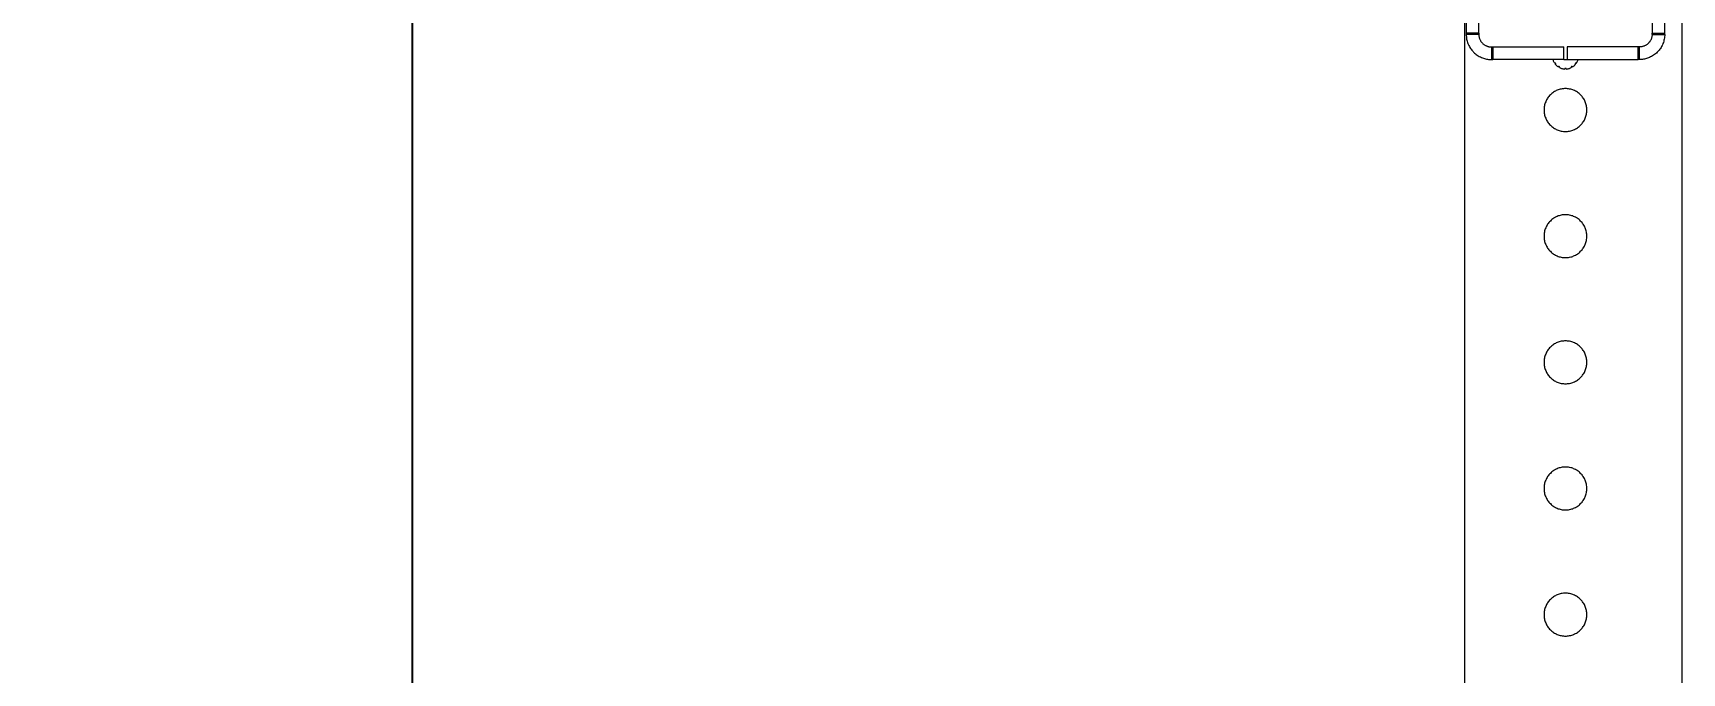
# Model space of a CAD drawing. Header units: millimetres. Extents: x -999 to 4635, y -962 to 3668.
# Drawn here: x 659.3 to 921, y 1915.7 to 2017.2 of the extents above; entities that cross this region are included whole.
import ezdxf

# ---------------------------------------------------------------- set-up
doc = ezdxf.new("R2010")
doc.units = ezdxf.units.MM
doc.layers.add('GORUNEN', color=7, linetype='Continuous', lineweight=9)
doc.layers.add('OLCU', color=4, linetype='Continuous', lineweight=9)
doc.styles.add('PI3D', font='arial.ttf')
doc.dimstyles.new('PF_MM', dxfattribs={"dimtxt": 40, "dimasz": 32, "dimexe": 24, "dimexo": 20, "dimgap": 14, "dimtad": 1, "dimdec": 1, "dimtxsty": 'PI3D', "dimcen": 2.5, "dimclrd": 4, "dimclre": 4, "dimclrt": 3, "dimazin": 3, "dimtfac": 1, "dimtmove": 0, "dimatfit": 3})

msp = doc.modelspace()

# ---------------------------------------------------------------- linework, layer by layer
at = {"layer": 'GORUNEN'}
for points in [[(886.5, 2515), (886.5, 35)], [(921, 330), (921, 2515)], [(921, 1825), (921, 2135)], [(886.75, 2113), (886.75, 2017.21)], [(888.75, 2017.21), (888.75, 2113)], [(916.25, 2113), (916.25, 2017.21)], [(918.25, 2017.21), (918.25, 2113)], [(886.75, 2017.21), (886.75, 2017)], [(888.75, 2017.21), (886.75, 2017.21)], [(886.75, 2017), (886.76, 2016.82), (886.77, 2016.62), (886.79, 2016.43), (886.82, 2016.26), (886.86, 2016.08), (886.91, 2015.9), (886.96, 2015.71), (887.03, 2015.53), (887.1, 2015.36), (887.17, 2015.21), (887.25, 2015.06), (887.33, 2014.92), (887.42, 2014.78), (887.52, 2014.64), (887.63, 2014.5), (887.73, 2014.37), (887.83, 2014.27), (887.92, 2014.17)], [(888.75, 2017), (886.75, 2017)], [(888.75, 2017.21), (888.75, 2017)], [(888.75, 2017), (888.75, 2016.91), (888.76, 2016.81), (888.77, 2016.72), (888.79, 2016.63), (888.81, 2016.54), (888.83, 2016.45), (888.86, 2016.36), (888.89, 2016.26), (888.93, 2016.18), (888.96, 2016.11), (889, 2016.03), (889.04, 2015.96), (889.09, 2015.89), (889.14, 2015.82), (889.19, 2015.75), (889.24, 2015.69), (889.29, 2015.64), (889.34, 2015.59)], [(889.34, 2015.59), (889.41, 2015.52), (889.48, 2015.46), (889.55, 2015.4), (889.63, 2015.35), (889.71, 2015.29), (889.79, 2015.25), (889.87, 2015.21), (889.95, 2015.17), (890.03, 2015.13), (890.12, 2015.1), (890.2, 2015.08), (890.28, 2015.06), (890.36, 2015.04), (890.44, 2015.02), (890.52, 2015.01), (890.59, 2015.01), (890.67, 2015), (890.71, 2015), (890.75, 2015)], [(915.67, 2015.59), (915.6, 2015.52), (915.53, 2015.46), (915.45, 2015.4), (915.37, 2015.35), (915.3, 2015.29), (915.22, 2015.25), (915.13, 2015.21), (915.05, 2015.17), (914.97, 2015.13), (914.89, 2015.1), (914.8, 2015.08), (914.72, 2015.06), (914.64, 2015.04), (914.56, 2015.02), (914.48, 2015.01), (914.41, 2015.01), (914.34, 2015), (914.29, 2015), (914.25, 2015)], [(916.25, 2017), (916.25, 2016.91), (916.24, 2016.81), (916.23, 2016.72), (916.22, 2016.63), (916.2, 2016.54), (916.17, 2016.45), (916.14, 2016.36), (916.11, 2016.26), (916.08, 2016.18), (916.04, 2016.11), (916, 2016.03), (915.96, 2015.96), (915.91, 2015.89), (915.87, 2015.82), (915.81, 2015.75), (915.76, 2015.69), (915.71, 2015.64), (915.67, 2015.59)], [(916.25, 2017.21), (918.25, 2017.21)], [(916.25, 2017), (916.25, 2017.21)], [(916.25, 2017), (918.25, 2017)], [(918.25, 2017), (918.25, 2016.82), (918.23, 2016.62), (918.21, 2016.43), (918.18, 2016.26), (918.14, 2016.08), (918.1, 2015.9), (918.04, 2015.71), (917.97, 2015.53), (917.9, 2015.36), (917.83, 2015.21), (917.75, 2015.06), (917.67, 2014.92), (917.58, 2014.78), (917.48, 2014.64), (917.38, 2014.5), (917.27, 2014.37), (917.18, 2014.27), (917.08, 2014.17)], [(918.25, 2017), (918.25, 2017.21)], [(887.92, 2014.17), (888.06, 2014.04), (888.2, 2013.92), (888.35, 2013.8), (888.5, 2013.69), (888.66, 2013.59), (888.82, 2013.5), (888.99, 2013.41), (889.15, 2013.33), (889.32, 2013.27), (889.48, 2013.21), (889.65, 2013.15), (889.81, 2013.11), (889.98, 2013.08), (890.13, 2013.05), (890.29, 2013.03), (890.44, 2013.01), (890.58, 2013), (890.67, 2013), (890.75, 2013)], [(890.75, 2015), (890.96, 2015)], [(890.75, 2015), (890.75, 2013)], [(890.75, 2013), (890.96, 2013)], [(890.96, 2015), (902.25, 2015)], [(890.96, 2015), (890.96, 2013)], [(902.25, 2013), (890.96, 2013)], [(900.5, 2013), (900.53, 2012.91), (900.57, 2012.81), (900.6, 2012.72), (900.65, 2012.63), (900.69, 2012.55), (900.74, 2012.48), (900.78, 2012.41)], [(902.25, 2013), (902.25, 2015)], [(902.25, 2013), (902.75, 2013)], [(902.75, 2015), (902.75, 2013)], [(914.04, 2015), (902.75, 2015)], [(902.75, 2013), (914.04, 2013)], [(904.22, 2012.41), (904.28, 2012.49), (904.32, 2012.58), (904.37, 2012.66), (904.41, 2012.75), (904.45, 2012.84), (904.48, 2012.92), (904.5, 2013)], [(914.04, 2013), (914.04, 2015)], [(914.25, 2015), (914.04, 2015)], [(914.25, 2013), (914.04, 2013)], [(914.25, 2013), (914.25, 2015)], [(917.08, 2014.17), (916.94, 2014.04), (916.8, 2013.92), (916.65, 2013.8), (916.5, 2013.69), (916.34, 2013.59), (916.18, 2013.5), (916.02, 2013.41), (915.85, 2013.33), (915.69, 2013.27), (915.52, 2013.21), (915.35, 2013.15), (915.19, 2013.11), (915.03, 2013.08), (914.87, 2013.05), (914.71, 2013.03), (914.56, 2013.01), (914.42, 2013), (914.34, 2013), (914.25, 2013)], [(900.92, 2012.23), (900.92, 2012.23), (900.93, 2012.23), (900.93, 2012.24), (900.94, 2012.24), (900.94, 2012.25), (900.94, 2012.25), (900.95, 2012.25), (900.95, 2012.26), (900.95, 2012.26), (900.95, 2012.27), (900.96, 2012.27), (900.96, 2012.28), (900.96, 2012.28), (900.96, 2012.29), (900.96, 2012.29), (900.96, 2012.3), (900.96, 2012.3), (900.96, 2012.31), (900.96, 2012.32), (900.96, 2012.32), (900.96, 2012.33), (900.96, 2012.33), (900.96, 2012.34), (900.96, 2012.34), (900.96, 2012.35), (900.96, 2012.35), (900.96, 2012.36), (900.95, 2012.36), (900.95, 2012.37), (900.95, 2012.37), (900.95, 2012.38), (900.94, 2012.38), (900.94, 2012.39), (900.94, 2012.39), (900.93, 2012.39), (900.93, 2012.4), (900.92, 2012.4), (900.92, 2012.4), (900.92, 2012.41), (900.91, 2012.41), (900.91, 2012.41), (900.9, 2012.42), (900.9, 2012.42), (900.89, 2012.42), (900.89, 2012.42), (900.88, 2012.42), (900.88, 2012.43), (900.87, 2012.43), (900.87, 2012.43), (900.86, 2012.43), (900.86, 2012.43), (900.85, 2012.43), (900.85, 2012.43), (900.84, 2012.43), (900.83, 2012.43), (900.83, 2012.43), (900.82, 2012.43), (900.82, 2012.43), (900.81, 2012.42), (900.81, 2012.42), (900.8, 2012.42), (900.8, 2012.42), (900.79, 2012.42), (900.79, 2012.41), (900.78, 2012.41), (900.78, 2012.41)], [(900.92, 2012.23), (900.99, 2012.15), (901.06, 2012.08), (901.13, 2012.01), (901.21, 2011.95), (901.29, 2011.89), (901.37, 2011.83)], [(901.57, 2011.72), (901.57, 2011.72), (901.58, 2011.73), (901.58, 2011.73), (901.58, 2011.74), (901.58, 2011.74), (901.58, 2011.75), (901.58, 2011.75), (901.59, 2011.76), (901.59, 2011.76), (901.59, 2011.77), (901.59, 2011.78), (901.59, 2011.78), (901.59, 2011.79), (901.58, 2011.79), (901.58, 2011.8), (901.58, 2011.8), (901.58, 2011.81), (901.58, 2011.81), (901.58, 2011.82), (901.57, 2011.82), (901.57, 2011.83), (901.57, 2011.83), (901.57, 2011.84), (901.56, 2011.84), (901.56, 2011.84), (901.56, 2011.85), (901.55, 2011.85), (901.55, 2011.86), (901.55, 2011.86), (901.54, 2011.86), (901.54, 2011.87), (901.53, 2011.87), (901.53, 2011.87), (901.52, 2011.88), (901.52, 2011.88), (901.51, 2011.88), (901.51, 2011.88), (901.5, 2011.88), (901.5, 2011.88), (901.49, 2011.89), (901.49, 2011.89), (901.48, 2011.89), (901.48, 2011.89), (901.47, 2011.89), (901.47, 2011.89), (901.46, 2011.89), (901.45, 2011.89), (901.45, 2011.89), (901.44, 2011.88), (901.44, 2011.88), (901.43, 2011.88), (901.43, 2011.88), (901.42, 2011.88), (901.42, 2011.87), (901.41, 2011.87), (901.41, 2011.87), (901.41, 2011.87), (901.4, 2011.86), (901.4, 2011.86), (901.39, 2011.86), (901.39, 2011.85), (901.39, 2011.85), (901.38, 2011.84), (901.38, 2011.84), (901.38, 2011.84), (901.37, 2011.83)], [(901.57, 2011.72), (901.67, 2011.67), (901.76, 2011.64), (901.86, 2011.6), (901.96, 2011.57), (902.06, 2011.55), (902.16, 2011.53), (902.26, 2011.51), (902.32, 2011.51), (902.39, 2011.5)], [(902.62, 2011.5), (902.62, 2011.51), (902.62, 2011.51), (902.61, 2011.52), (902.61, 2011.52), (902.61, 2011.53), (902.61, 2011.53), (902.61, 2011.54), (902.61, 2011.55), (902.6, 2011.55), (902.6, 2011.55), (902.6, 2011.56), (902.6, 2011.56), (902.59, 2011.57), (902.59, 2011.57), (902.59, 2011.58), (902.58, 2011.58), (902.58, 2011.58), (902.58, 2011.59), (902.57, 2011.59), (902.57, 2011.59), (902.56, 2011.6), (902.56, 2011.6), (902.55, 2011.6), (902.55, 2011.61), (902.54, 2011.61), (902.54, 2011.61), (902.53, 2011.61), (902.53, 2011.61), (902.52, 2011.61), (902.52, 2011.61), (902.51, 2011.61), (902.51, 2011.61), (902.5, 2011.61), (902.5, 2011.61), (902.49, 2011.61), (902.48, 2011.61), (902.48, 2011.61), (902.47, 2011.61), (902.47, 2011.61), (902.46, 2011.61), (902.46, 2011.61), (902.45, 2011.6), (902.45, 2011.6), (902.44, 2011.6), (902.44, 2011.6), (902.44, 2011.59), (902.43, 2011.59), (902.43, 2011.59), (902.42, 2011.58), (902.42, 2011.58), (902.42, 2011.58), (902.41, 2011.57), (902.41, 2011.57), (902.41, 2011.56), (902.4, 2011.56), (902.4, 2011.55), (902.4, 2011.55), (902.4, 2011.54), (902.39, 2011.54), (902.39, 2011.53), (902.39, 2011.53), (902.39, 2011.52), (902.39, 2011.52), (902.39, 2011.51), (902.39, 2011.51), (902.39, 2011.5)], [(902.62, 2011.5), (902.72, 2011.51), (902.82, 2011.52), (902.92, 2011.54), (903.02, 2011.57), (903.12, 2011.59), (903.22, 2011.63), (903.31, 2011.67), (903.37, 2011.69), (903.43, 2011.72)], [(903.63, 2011.83), (903.63, 2011.84), (903.62, 2011.84), (903.62, 2011.85), (903.62, 2011.85), (903.61, 2011.85), (903.61, 2011.86), (903.61, 2011.86), (903.6, 2011.86), (903.6, 2011.87), (903.59, 2011.87), (903.59, 2011.87), (903.58, 2011.88), (903.58, 2011.88), (903.57, 2011.88), (903.57, 2011.88), (903.56, 2011.88), (903.56, 2011.88), (903.55, 2011.89), (903.55, 2011.89), (903.54, 2011.89), (903.54, 2011.89), (903.53, 2011.89), (903.53, 2011.89), (903.52, 2011.89), (903.51, 2011.89), (903.51, 2011.89), (903.5, 2011.88), (903.5, 2011.88), (903.49, 2011.88), (903.49, 2011.88), (903.48, 2011.88), (903.48, 2011.87), (903.47, 2011.87), (903.47, 2011.87), (903.46, 2011.87), (903.46, 2011.86), (903.46, 2011.86), (903.45, 2011.86), (903.45, 2011.85), (903.44, 2011.85), (903.44, 2011.84), (903.44, 2011.84), (903.44, 2011.84), (903.43, 2011.83), (903.43, 2011.83), (903.43, 2011.82), (903.43, 2011.82), (903.42, 2011.81), (903.42, 2011.81), (903.42, 2011.8), (903.42, 2011.8), (903.42, 2011.79), (903.42, 2011.79), (903.42, 2011.78), (903.42, 2011.77), (903.42, 2011.77), (903.42, 2011.76), (903.42, 2011.76), (903.42, 2011.75), (903.42, 2011.75), (903.42, 2011.74), (903.42, 2011.74), (903.42, 2011.73), (903.43, 2011.73), (903.43, 2011.72), (903.43, 2011.72)], [(903.63, 2011.83), (903.71, 2011.89), (903.79, 2011.95), (903.87, 2012.01), (903.94, 2012.08), (904.01, 2012.15), (904.08, 2012.23)], [(904.22, 2012.41), (904.22, 2012.41), (904.21, 2012.41), (904.21, 2012.42), (904.2, 2012.42), (904.2, 2012.42), (904.19, 2012.42), (904.19, 2012.43), (904.18, 2012.43), (904.18, 2012.43), (904.17, 2012.43), (904.17, 2012.43), (904.16, 2012.43), (904.16, 2012.43), (904.15, 2012.43), (904.15, 2012.43), (904.14, 2012.43), (904.13, 2012.43), (904.13, 2012.43), (904.12, 2012.43), (904.12, 2012.42), (904.11, 2012.42), (904.11, 2012.42), (904.1, 2012.42), (904.1, 2012.42), (904.09, 2012.41), (904.09, 2012.41), (904.09, 2012.41), (904.08, 2012.4), (904.08, 2012.4), (904.07, 2012.4), (904.07, 2012.39), (904.07, 2012.39), (904.06, 2012.38), (904.06, 2012.38), (904.06, 2012.38), (904.05, 2012.37), (904.05, 2012.37), (904.05, 2012.36), (904.05, 2012.36), (904.05, 2012.35), (904.04, 2012.35), (904.04, 2012.34), (904.04, 2012.34), (904.04, 2012.33), (904.04, 2012.33), (904.04, 2012.32), (904.04, 2012.31), (904.04, 2012.31), (904.04, 2012.3), (904.04, 2012.3), (904.04, 2012.29), (904.04, 2012.29), (904.04, 2012.28), (904.05, 2012.28), (904.05, 2012.27), (904.05, 2012.27), (904.05, 2012.26), (904.05, 2012.26), (904.06, 2012.25), (904.06, 2012.25), (904.06, 2012.24), (904.07, 2012.24), (904.07, 2012.24), (904.07, 2012.23), (904.08, 2012.23), (904.08, 2012.23)], [(902.5, 2008.4), (902.33, 2008.4), (902.17, 2008.38), (902, 2008.36), (901.84, 2008.33), (901.68, 2008.3), (901.51, 2008.25), (901.36, 2008.2), (901.2, 2008.14), (901.05, 2008.07), (900.9, 2008), (900.75, 2007.92), (900.61, 2007.83), (900.48, 2007.73), (900.34, 2007.63), (900.22, 2007.52), (900.1, 2007.4), (899.98, 2007.28), (899.87, 2007.16), (899.77, 2007.03), (899.67, 2006.89), (899.58, 2006.75), (899.5, 2006.6), (899.43, 2006.45), (899.36, 2006.3), (899.3, 2006.15), (899.25, 2005.99), (899.2, 2005.83), (899.17, 2005.66), (899.14, 2005.5), (899.12, 2005.33), (899.11, 2005.17), (899.1, 2005)], [(905.9, 2005), (905.9, 2005.17), (905.88, 2005.33), (905.86, 2005.5), (905.84, 2005.66), (905.8, 2005.83), (905.75, 2005.99), (905.7, 2006.15), (905.64, 2006.3), (905.57, 2006.45), (905.5, 2006.6), (905.42, 2006.75), (905.33, 2006.89), (905.23, 2007.03), (905.13, 2007.16), (905.02, 2007.28), (904.91, 2007.4), (904.78, 2007.52), (904.66, 2007.63), (904.53, 2007.73), (904.39, 2007.83), (904.25, 2007.92), (904.1, 2008), (903.95, 2008.07), (903.8, 2008.14), (903.65, 2008.2), (903.49, 2008.25), (903.33, 2008.3), (903.16, 2008.33), (903, 2008.36), (902.83, 2008.38), (902.67, 2008.4), (902.5, 2008.4)], [(899.1, 2005), (899.11, 2004.83), (899.12, 2004.67), (899.14, 2004.5), (899.17, 2004.34), (899.2, 2004.17), (899.25, 2004.01), (899.3, 2003.85), (899.36, 2003.7), (899.43, 2003.55), (899.5, 2003.4), (899.58, 2003.25), (899.67, 2003.11), (899.77, 2002.97), (899.87, 2002.84), (899.98, 2002.72), (900.1, 2002.6), (900.22, 2002.48), (900.34, 2002.37), (900.48, 2002.27), (900.61, 2002.17), (900.75, 2002.08), (900.9, 2002), (901.05, 2001.93), (901.2, 2001.86), (901.36, 2001.8), (901.51, 2001.75), (901.68, 2001.7), (901.84, 2001.67), (902, 2001.64), (902.17, 2001.62), (902.33, 2001.6), (902.5, 2001.6)], [(902.5, 2001.6), (902.67, 2001.6), (902.83, 2001.62), (903, 2001.64), (903.16, 2001.67), (903.33, 2001.7), (903.49, 2001.75), (903.65, 2001.8), (903.8, 2001.86), (903.95, 2001.93), (904.1, 2002), (904.25, 2002.08), (904.39, 2002.17), (904.53, 2002.27), (904.66, 2002.37), (904.78, 2002.48), (904.91, 2002.6), (905.02, 2002.72), (905.13, 2002.84), (905.23, 2002.97), (905.33, 2003.11), (905.42, 2003.25), (905.5, 2003.4), (905.57, 2003.55), (905.64, 2003.7), (905.7, 2003.85), (905.75, 2004.01), (905.8, 2004.17), (905.84, 2004.34), (905.86, 2004.5), (905.88, 2004.67), (905.9, 2004.83), (905.9, 2005)], [(902.5, 1988.4), (902.33, 1988.4), (902.17, 1988.38), (902, 1988.36), (901.84, 1988.33), (901.68, 1988.3), (901.51, 1988.25), (901.36, 1988.2), (901.2, 1988.14), (901.05, 1988.07), (900.9, 1988), (900.75, 1987.92), (900.61, 1987.83), (900.48, 1987.73), (900.34, 1987.63), (900.22, 1987.52), (900.1, 1987.4), (899.98, 1987.28), (899.87, 1987.16), (899.77, 1987.03), (899.67, 1986.89), (899.58, 1986.75), (899.5, 1986.6), (899.43, 1986.45), (899.36, 1986.3), (899.3, 1986.15), (899.25, 1985.99), (899.2, 1985.83), (899.17, 1985.66), (899.14, 1985.5), (899.12, 1985.33), (899.11, 1985.17), (899.1, 1985)], [(905.9, 1985), (905.9, 1985.17), (905.88, 1985.33), (905.86, 1985.5), (905.84, 1985.66), (905.8, 1985.83), (905.75, 1985.99), (905.7, 1986.15), (905.64, 1986.3), (905.57, 1986.45), (905.5, 1986.6), (905.42, 1986.75), (905.33, 1986.89), (905.23, 1987.03), (905.13, 1987.16), (905.02, 1987.28), (904.91, 1987.4), (904.78, 1987.52), (904.66, 1987.63), (904.53, 1987.73), (904.39, 1987.83), (904.25, 1987.92), (904.1, 1988), (903.95, 1988.07), (903.8, 1988.14), (903.65, 1988.2), (903.49, 1988.25), (903.33, 1988.3), (903.16, 1988.33), (903, 1988.36), (902.83, 1988.38), (902.67, 1988.4), (902.5, 1988.4)], [(899.1, 1985), (899.11, 1984.83), (899.12, 1984.67), (899.14, 1984.5), (899.17, 1984.34), (899.2, 1984.17), (899.25, 1984.01), (899.3, 1983.85), (899.36, 1983.7), (899.43, 1983.55), (899.5, 1983.4), (899.58, 1983.25), (899.67, 1983.11), (899.77, 1982.97), (899.87, 1982.84), (899.98, 1982.72), (900.1, 1982.6), (900.22, 1982.48), (900.34, 1982.37), (900.48, 1982.27), (900.61, 1982.17), (900.75, 1982.08), (900.9, 1982), (901.05, 1981.93), (901.2, 1981.86), (901.36, 1981.8), (901.51, 1981.75), (901.68, 1981.7), (901.84, 1981.67), (902, 1981.64), (902.17, 1981.62), (902.33, 1981.6), (902.5, 1981.6)], [(902.5, 1981.6), (902.67, 1981.6), (902.83, 1981.62), (903, 1981.64), (903.16, 1981.67), (903.33, 1981.7), (903.49, 1981.75), (903.65, 1981.8), (903.8, 1981.86), (903.95, 1981.93), (904.1, 1982), (904.25, 1982.08), (904.39, 1982.17), (904.53, 1982.27), (904.66, 1982.37), (904.78, 1982.48), (904.91, 1982.6), (905.02, 1982.72), (905.13, 1982.84), (905.23, 1982.97), (905.33, 1983.11), (905.42, 1983.25), (905.5, 1983.4), (905.57, 1983.55), (905.64, 1983.7), (905.7, 1983.85), (905.75, 1984.01), (905.8, 1984.17), (905.84, 1984.34), (905.86, 1984.5), (905.88, 1984.67), (905.9, 1984.83), (905.9, 1985)], [(902.5, 1968.4), (902.33, 1968.4), (902.17, 1968.38), (902, 1968.36), (901.84, 1968.33), (901.68, 1968.3), (901.51, 1968.25), (901.36, 1968.2), (901.2, 1968.14), (901.05, 1968.07), (900.9, 1968), (900.75, 1967.92), (900.61, 1967.83), (900.48, 1967.73), (900.34, 1967.63), (900.22, 1967.52), (900.1, 1967.4), (899.98, 1967.28), (899.87, 1967.16), (899.77, 1967.03), (899.67, 1966.89), (899.58, 1966.75), (899.5, 1966.6), (899.43, 1966.45), (899.36, 1966.3), (899.3, 1966.15), (899.25, 1965.99), (899.2, 1965.83), (899.17, 1965.66), (899.14, 1965.5), (899.12, 1965.33), (899.11, 1965.17), (899.1, 1965)], [(905.9, 1965), (905.9, 1965.17), (905.88, 1965.33), (905.86, 1965.5), (905.84, 1965.66), (905.8, 1965.83), (905.75, 1965.99), (905.7, 1966.15), (905.64, 1966.3), (905.57, 1966.45), (905.5, 1966.6), (905.42, 1966.75), (905.33, 1966.89), (905.23, 1967.03), (905.13, 1967.16), (905.02, 1967.28), (904.91, 1967.4), (904.78, 1967.52), (904.66, 1967.63), (904.53, 1967.73), (904.39, 1967.83), (904.25, 1967.92), (904.1, 1968), (903.95, 1968.07), (903.8, 1968.14), (903.65, 1968.2), (903.49, 1968.25), (903.33, 1968.3), (903.16, 1968.33), (903, 1968.36), (902.83, 1968.38), (902.67, 1968.4), (902.5, 1968.4)], [(899.1, 1965), (899.11, 1964.83), (899.12, 1964.67), (899.14, 1964.5), (899.17, 1964.34), (899.2, 1964.17), (899.25, 1964.01), (899.3, 1963.85), (899.36, 1963.7), (899.43, 1963.55), (899.5, 1963.4), (899.58, 1963.25), (899.67, 1963.11), (899.77, 1962.97), (899.87, 1962.84), (899.98, 1962.72), (900.1, 1962.6), (900.22, 1962.48), (900.34, 1962.37), (900.48, 1962.27), (900.61, 1962.17), (900.75, 1962.08), (900.9, 1962), (901.05, 1961.93), (901.2, 1961.86), (901.36, 1961.8), (901.51, 1961.75), (901.68, 1961.7), (901.84, 1961.67), (902, 1961.64), (902.17, 1961.62), (902.33, 1961.6), (902.5, 1961.6)], [(902.5, 1961.6), (902.67, 1961.6), (902.83, 1961.62), (903, 1961.64), (903.16, 1961.67), (903.33, 1961.7), (903.49, 1961.75), (903.65, 1961.8), (903.8, 1961.86), (903.95, 1961.93), (904.1, 1962), (904.25, 1962.08), (904.39, 1962.17), (904.53, 1962.27), (904.66, 1962.37), (904.78, 1962.48), (904.91, 1962.6), (905.02, 1962.72), (905.13, 1962.84), (905.23, 1962.97), (905.33, 1963.11), (905.42, 1963.25), (905.5, 1963.4), (905.57, 1963.55), (905.64, 1963.7), (905.7, 1963.85), (905.75, 1964.01), (905.8, 1964.17), (905.84, 1964.34), (905.86, 1964.5), (905.88, 1964.67), (905.9, 1964.83), (905.9, 1965)], [(902.5, 1948.4), (902.33, 1948.4), (902.17, 1948.38), (902, 1948.36), (901.84, 1948.33), (901.68, 1948.3), (901.51, 1948.25), (901.36, 1948.2), (901.2, 1948.14), (901.05, 1948.07), (900.9, 1948), (900.75, 1947.92), (900.61, 1947.83), (900.48, 1947.73), (900.34, 1947.63), (900.22, 1947.52), (900.1, 1947.4), (899.98, 1947.28), (899.87, 1947.16), (899.77, 1947.03), (899.67, 1946.89), (899.58, 1946.75), (899.5, 1946.6), (899.43, 1946.45), (899.36, 1946.3), (899.3, 1946.15), (899.25, 1945.99), (899.2, 1945.83), (899.17, 1945.66), (899.14, 1945.5), (899.12, 1945.33), (899.11, 1945.17), (899.1, 1945)], [(905.9, 1945), (905.9, 1945.17), (905.88, 1945.33), (905.86, 1945.5), (905.84, 1945.66), (905.8, 1945.83), (905.75, 1945.99), (905.7, 1946.15), (905.64, 1946.3), (905.57, 1946.45), (905.5, 1946.6), (905.42, 1946.75), (905.33, 1946.89), (905.23, 1947.03), (905.13, 1947.16), (905.02, 1947.28), (904.91, 1947.4), (904.78, 1947.52), (904.66, 1947.63), (904.53, 1947.73), (904.39, 1947.83), (904.25, 1947.92), (904.1, 1948), (903.95, 1948.07), (903.8, 1948.14), (903.65, 1948.2), (903.49, 1948.25), (903.33, 1948.3), (903.16, 1948.33), (903, 1948.36), (902.83, 1948.38), (902.67, 1948.4), (902.5, 1948.4)], [(899.1, 1945), (899.11, 1944.83), (899.12, 1944.67), (899.14, 1944.5), (899.17, 1944.34), (899.2, 1944.17), (899.25, 1944.01), (899.3, 1943.85), (899.36, 1943.7), (899.43, 1943.55), (899.5, 1943.4), (899.58, 1943.25), (899.67, 1943.11), (899.77, 1942.97), (899.87, 1942.84), (899.98, 1942.72), (900.1, 1942.6), (900.22, 1942.48), (900.34, 1942.37), (900.48, 1942.27), (900.61, 1942.17), (900.75, 1942.08), (900.9, 1942), (901.05, 1941.93), (901.2, 1941.86), (901.36, 1941.8), (901.51, 1941.75), (901.68, 1941.7), (901.84, 1941.67), (902, 1941.64), (902.17, 1941.62), (902.33, 1941.6), (902.5, 1941.6)], [(902.5, 1941.6), (902.67, 1941.6), (902.83, 1941.62), (903, 1941.64), (903.16, 1941.67), (903.33, 1941.7), (903.49, 1941.75), (903.65, 1941.8), (903.8, 1941.86), (903.95, 1941.93), (904.1, 1942), (904.25, 1942.08), (904.39, 1942.17), (904.53, 1942.27), (904.66, 1942.37), (904.78, 1942.48), (904.91, 1942.6), (905.02, 1942.72), (905.13, 1942.84), (905.23, 1942.97), (905.33, 1943.11), (905.42, 1943.25), (905.5, 1943.4), (905.57, 1943.55), (905.64, 1943.7), (905.7, 1943.85), (905.75, 1944.01), (905.8, 1944.17), (905.84, 1944.34), (905.86, 1944.5), (905.88, 1944.67), (905.9, 1944.83), (905.9, 1945)], [(902.5, 1928.4), (902.33, 1928.4), (902.17, 1928.38), (902, 1928.36), (901.84, 1928.33), (901.68, 1928.3), (901.51, 1928.25), (901.36, 1928.2), (901.2, 1928.14), (901.05, 1928.07), (900.9, 1928), (900.75, 1927.92), (900.61, 1927.83), (900.48, 1927.73), (900.34, 1927.63), (900.22, 1927.52), (900.1, 1927.4), (899.98, 1927.28), (899.87, 1927.16), (899.77, 1927.03), (899.67, 1926.89), (899.58, 1926.75), (899.5, 1926.6), (899.43, 1926.45), (899.36, 1926.3), (899.3, 1926.15), (899.25, 1925.99), (899.2, 1925.83), (899.17, 1925.66), (899.14, 1925.5), (899.12, 1925.33), (899.11, 1925.17), (899.1, 1925)], [(905.9, 1925), (905.9, 1925.17), (905.88, 1925.33), (905.86, 1925.5), (905.84, 1925.66), (905.8, 1925.83), (905.75, 1925.99), (905.7, 1926.15), (905.64, 1926.3), (905.57, 1926.45), (905.5, 1926.6), (905.42, 1926.75), (905.33, 1926.89), (905.23, 1927.03), (905.13, 1927.16), (905.02, 1927.28), (904.91, 1927.4), (904.78, 1927.52), (904.66, 1927.63), (904.53, 1927.73), (904.39, 1927.83), (904.25, 1927.92), (904.1, 1928), (903.95, 1928.07), (903.8, 1928.14), (903.65, 1928.2), (903.49, 1928.25), (903.33, 1928.3), (903.16, 1928.33), (903, 1928.36), (902.83, 1928.38), (902.67, 1928.4), (902.5, 1928.4)], [(899.1, 1925), (899.11, 1924.83), (899.12, 1924.67), (899.14, 1924.5), (899.17, 1924.34), (899.2, 1924.17), (899.25, 1924.01), (899.3, 1923.85), (899.36, 1923.7), (899.43, 1923.55), (899.5, 1923.4), (899.58, 1923.25), (899.67, 1923.11), (899.77, 1922.97), (899.87, 1922.84), (899.98, 1922.72), (900.1, 1922.6), (900.22, 1922.48), (900.34, 1922.37), (900.48, 1922.27), (900.61, 1922.17), (900.75, 1922.08), (900.9, 1922), (901.05, 1921.93), (901.2, 1921.86), (901.36, 1921.8), (901.51, 1921.75), (901.68, 1921.7), (901.84, 1921.67), (902, 1921.64), (902.17, 1921.62), (902.33, 1921.6), (902.5, 1921.6)], [(902.5, 1921.6), (902.67, 1921.6), (902.83, 1921.62), (903, 1921.64), (903.16, 1921.67), (903.33, 1921.7), (903.49, 1921.75), (903.65, 1921.8), (903.8, 1921.86), (903.95, 1921.93), (904.1, 1922), (904.25, 1922.08), (904.39, 1922.17), (904.53, 1922.27), (904.66, 1922.37), (904.78, 1922.48), (904.91, 1922.6), (905.02, 1922.72), (905.13, 1922.84), (905.23, 1922.97), (905.33, 1923.11), (905.42, 1923.25), (905.5, 1923.4), (905.57, 1923.55), (905.64, 1923.7), (905.7, 1923.85), (905.75, 1924.01), (905.8, 1924.17), (905.84, 1924.34), (905.86, 1924.5), (905.88, 1924.67), (905.9, 1924.83), (905.9, 1925)]]:
    msp.add_lwpolyline(points, dxfattribs=at)

# ---------------------------------------------------------------- dimensions: what is measured, and where the dimension line sits
at = {"layer": 'OLCU'}
msp.add_linear_dim(base=(719.51, 0), p1=(879.51, 0), p2=(879.51, 3067.12), angle=90, dimstyle='PF_MM', dxfattribs=at).render()

doc.saveas('drawing.dxf')
